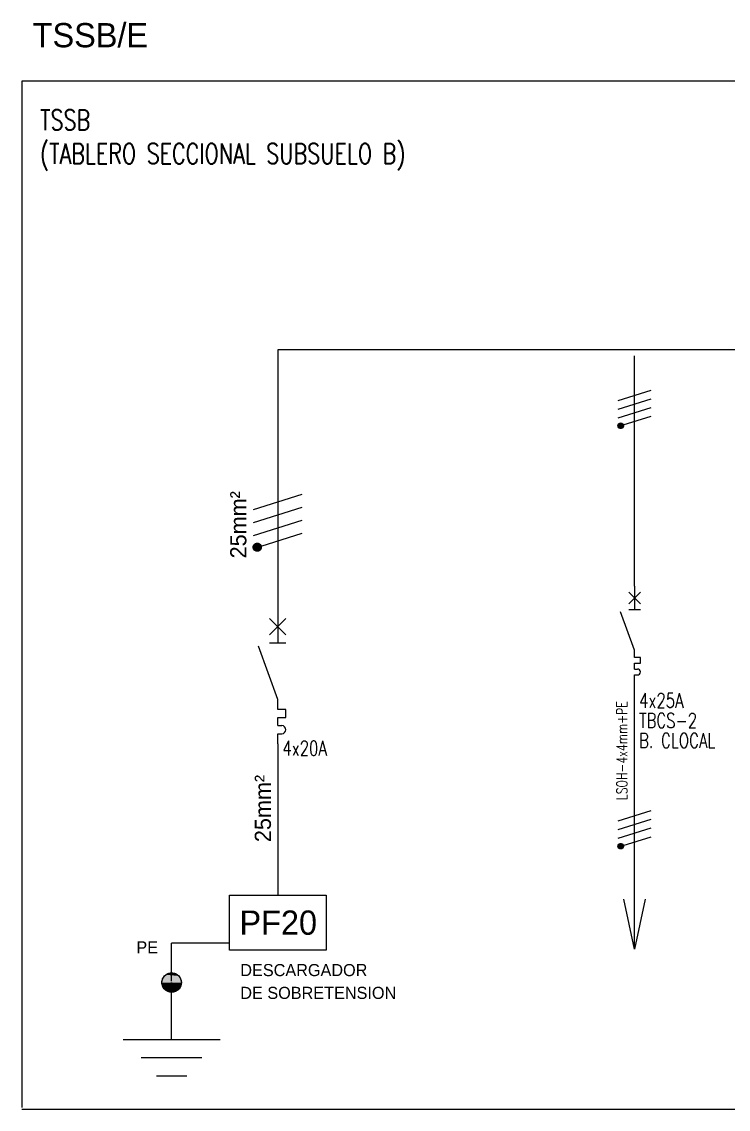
# Model space of a CAD drawing. Extents: x 3690.7 to 3721, y 1335.9 to 1350.7.
# Drawn here: x 3690.7 to 3699.43, y 1335.9 to 1349.35 of the extents above; entities that cross this region are included whole.
import ezdxf
from ezdxf.enums import TextEntityAlignment as Align

# ---------------------------------------------------------------- set-up
doc = ezdxf.new("R2010")
doc.units = 0
doc.linetypes.add('OCJ-ESQUEMAS_UNIFILARES-C0', pattern=[7.1, 5, -1, 0.1, -1])
doc.linetypes.add('OCJ-ESQUEMAS_UNIFILARES-CO', pattern=[19.05, 12.7, -6.35])
doc.layers.get('0').update_dxf_attribs({"linetype": 'CONTINUOUS'})
for name, color, linetype in [('OCJ-ESQUEMAS_UNIFILARES-C0', 170, 'CONTINUOUS'), ('OCJ-ESQUEMAS_UNIFILARES-C1', 4, 'CONTINUOUS'), ('OCJ-ESQUEMAS_UNIFILARES-C2', 10, 'CONTINUOUS'), ('OCJ-ESQUEMAS_UNIFILARES-C3', 4, 'CONTINUOUS'), ('OCJ-ESQUEMAS_UNIFILARES-C4', 1, 'CONTINUOUS'), ('OCJ-ESQUEMAS_UNIFILARES-C5', 80, 'CONTINUOUS'), ('OCJ-ESQUEMAS_UNIFILARES-C6', 10, 'CONTINUOUS'), ('OCJ-ESQUEMAS_UNIFILARES-CO', 7, 'CONTINUOUS')]:
    doc.layers.add(name, color=color, linetype=linetype)
doc.styles.add('OCJ-ESQUEMAS_UNIFILARES-C0', font='txt', dxfattribs={"height": 0.2})
doc.styles.add('OCJ-ESQUEMAS_UNIFILARES-C1', font='txt', dxfattribs={"width": 0.7})
doc.styles.add('OCJ-ESQUEMAS_UNIFILARES-CO', font='ROMANS.SHX', dxfattribs={"width": 0.75, "height": 0.175})

# ---------------------------------------------------------------- blocks, each defined once
blk = doc.blocks.new('OCJ-ESQUEMAS_UNIFILARES-C1')
at = {"layer": 'OCJ-ESQUEMAS_UNIFILARES-C0'}
for p, q in [((0, 0.225), (0.05, 0.225)), ((0, 0.125), (0.05, 0.125))]:
    blk.add_line(p, q, dxfattribs=at)
for points in [[(0, 1.65), (0, 1.25)], [(-0.1, 1.55), (0.1, 1.35)], [(-0.1, 1.35), (0.1, 1.55)], [(-0.1, 1.25), (0.1, 1.25)], [(0, 0.55), (-0.239, 1.208)], [(0, 0.425), (0, 0.55)], [(0, 0.325), (0.1, 0.325), (0.1, 0.425), (0, 0.425)], [(0, 0.225), (0, 0.325)], [(0, 0), (0, 0.125)]]:
    blk.add_lwpolyline(points, dxfattribs=at)
blk.add_arc((0.05, 0.175), 0.05, 270, 90, dxfattribs=at)
blk = doc.blocks.new('*U9')
at = {"layer": 'OCJ-ESQUEMAS_UNIFILARES-C5', "linetype": 'CONTINUOUS'}
for p, q in [((3692.462, 1337.544), (3692.478, 1337.559)), ((3692.478, 1337.559), (3692.497, 1337.571)), ((3692.497, 1337.571), (3692.518, 1337.579)), ((3692.518, 1337.579), (3692.539, 1337.583)), ((3692.562, 1337.583), (3692.583, 1337.579)), ((3692.583, 1337.579), (3692.604, 1337.571)), ((3692.604, 1337.571), (3692.623, 1337.559)), ((3692.623, 1337.559), (3692.639, 1337.544)), ((3692.431, 1337.463), (3692.433, 1337.485)), ((3692.432, 1337.442), (3692.431, 1337.463)), ((3692.438, 1337.422), (3692.432, 1337.442)), ((3692.433, 1337.485), (3692.439, 1337.507)), ((3692.447, 1337.403), (3692.438, 1337.422)), ((3692.439, 1337.507), (3692.449, 1337.526)), ((3692.449, 1337.526), (3692.462, 1337.544)), ((3692.551, 1337.442), (3692.551, 1337.463)), ((3692.551, 1337.463), (3692.551, 1337.442)), ((3692.551, 1337.422), (3692.551, 1337.442)), ((3692.551, 1337.442), (3692.551, 1337.422)), ((3692.551, 1337.403), (3692.551, 1337.422)), ((3692.551, 1337.422), (3692.551, 1337.403)), ((3692.639, 1337.544), (3692.653, 1337.526)), ((3692.653, 1337.526), (3692.662, 1337.507)), ((3692.663, 1337.422), (3692.654, 1337.403)), ((3692.662, 1337.507), (3692.668, 1337.485)), ((3692.669, 1337.442), (3692.663, 1337.422)), ((3692.668, 1337.485), (3692.671, 1337.463)), ((3692.671, 1337.463), (3692.669, 1337.442)), ((3692.459, 1337.386), (3692.447, 1337.403)), ((3692.473, 1337.371), (3692.459, 1337.386)), ((3692.491, 1337.359), (3692.473, 1337.371)), ((3692.509, 1337.351), (3692.491, 1337.359)), ((3692.53, 1337.345), (3692.509, 1337.351)), ((3692.551, 1337.343), (3692.53, 1337.345)), ((3692.551, 1337.386), (3692.551, 1337.403)), ((3692.551, 1337.403), (3692.551, 1337.386)), ((3692.551, 1337.371), (3692.551, 1337.386)), ((3692.551, 1337.386), (3692.551, 1337.371)), ((3692.551, 1337.359), (3692.551, 1337.371)), ((3692.551, 1337.371), (3692.551, 1337.359)), ((3692.551, 1337.351), (3692.551, 1337.359)), ((3692.551, 1337.359), (3692.551, 1337.351)), ((3692.551, 1337.345), (3692.551, 1337.351)), ((3692.551, 1337.351), (3692.551, 1337.345)), ((3692.551, 1337.345), (3692.551, 1337.343)), ((3692.571, 1337.345), (3692.551, 1337.343)), ((3692.551, 1337.343), (3692.551, 1337.345)), ((3692.592, 1337.351), (3692.571, 1337.345)), ((3692.611, 1337.359), (3692.592, 1337.351)), ((3692.628, 1337.371), (3692.611, 1337.359)), ((3692.642, 1337.386), (3692.628, 1337.371)), ((3692.654, 1337.403), (3692.642, 1337.386))]:
    blk.add_line(p, q, dxfattribs=at)
at = {"layer": 'OCJ-ESQUEMAS_UNIFILARES-C5', "linetype": 'CONTINUOUS', "extrusion": (0, 0, -1)}
for points in [[(-3692.478, 1337.559), (-3692.639, 1337.544), (-3692.462, 1337.544)], [(-3692.497, 1337.571), (-3692.623, 1337.559), (-3692.478, 1337.559)], [(-3692.478, 1337.559), (-3692.623, 1337.559), (-3692.639, 1337.544)], [(-3692.518, 1337.579), (-3692.604, 1337.571), (-3692.497, 1337.571)], [(-3692.497, 1337.571), (-3692.604, 1337.571), (-3692.623, 1337.559)], [(-3692.539, 1337.583), (-3692.583, 1337.579), (-3692.518, 1337.579)], [(-3692.518, 1337.579), (-3692.583, 1337.579), (-3692.604, 1337.571)], [(-3692.539, 1337.583), (-3692.562, 1337.583), (-3692.583, 1337.579)], [(-3692.433, 1337.485), (-3692.671, 1337.463), (-3692.431, 1337.463)], [(-3692.431, 1337.463), (-3692.551, 1337.442), (-3692.432, 1337.442)], [(-3692.431, 1337.463), (-3692.551, 1337.463), (-3692.551, 1337.442)], [(-3692.432, 1337.442), (-3692.551, 1337.422), (-3692.438, 1337.422)], [(-3692.432, 1337.442), (-3692.551, 1337.442), (-3692.551, 1337.422)], [(-3692.439, 1337.507), (-3692.668, 1337.485), (-3692.433, 1337.485)], [(-3692.433, 1337.485), (-3692.668, 1337.485), (-3692.671, 1337.463)], [(-3692.438, 1337.422), (-3692.551, 1337.403), (-3692.447, 1337.403)], [(-3692.438, 1337.422), (-3692.551, 1337.422), (-3692.551, 1337.403)], [(-3692.449, 1337.526), (-3692.662, 1337.507), (-3692.439, 1337.507)], [(-3692.439, 1337.507), (-3692.662, 1337.507), (-3692.668, 1337.485)], [(-3692.462, 1337.544), (-3692.653, 1337.526), (-3692.449, 1337.526)], [(-3692.449, 1337.526), (-3692.653, 1337.526), (-3692.662, 1337.507)], [(-3692.462, 1337.544), (-3692.639, 1337.544), (-3692.653, 1337.526)], [(-3692.551, 1337.463), (-3692.669, 1337.442), (-3692.551, 1337.442)], [(-3692.551, 1337.463), (-3692.671, 1337.463), (-3692.669, 1337.442)], [(-3692.551, 1337.442), (-3692.663, 1337.422), (-3692.551, 1337.422)], [(-3692.551, 1337.442), (-3692.669, 1337.442), (-3692.663, 1337.422)], [(-3692.551, 1337.422), (-3692.654, 1337.403), (-3692.551, 1337.403)], [(-3692.551, 1337.422), (-3692.663, 1337.422), (-3692.654, 1337.403)], [(-3692.447, 1337.403), (-3692.551, 1337.386), (-3692.459, 1337.386)], [(-3692.447, 1337.403), (-3692.551, 1337.403), (-3692.551, 1337.386)], [(-3692.459, 1337.386), (-3692.551, 1337.371), (-3692.473, 1337.371)], [(-3692.459, 1337.386), (-3692.551, 1337.386), (-3692.551, 1337.371)], [(-3692.473, 1337.371), (-3692.551, 1337.359), (-3692.491, 1337.359)], [(-3692.473, 1337.371), (-3692.551, 1337.371), (-3692.551, 1337.359)], [(-3692.491, 1337.359), (-3692.551, 1337.351), (-3692.509, 1337.351)], [(-3692.491, 1337.359), (-3692.551, 1337.359), (-3692.551, 1337.351)], [(-3692.509, 1337.351), (-3692.551, 1337.345), (-3692.53, 1337.345)], [(-3692.509, 1337.351), (-3692.551, 1337.351), (-3692.551, 1337.345)], [(-3692.53, 1337.345), (-3692.551, 1337.345), (-3692.551, 1337.343)], [(-3692.551, 1337.403), (-3692.642, 1337.386), (-3692.551, 1337.386)], [(-3692.551, 1337.403), (-3692.654, 1337.403), (-3692.642, 1337.386)], [(-3692.551, 1337.386), (-3692.628, 1337.371), (-3692.551, 1337.371)], [(-3692.551, 1337.386), (-3692.642, 1337.386), (-3692.628, 1337.371)], [(-3692.551, 1337.371), (-3692.611, 1337.359), (-3692.551, 1337.359)], [(-3692.551, 1337.371), (-3692.628, 1337.371), (-3692.611, 1337.359)], [(-3692.551, 1337.359), (-3692.592, 1337.351), (-3692.551, 1337.351)], [(-3692.551, 1337.359), (-3692.611, 1337.359), (-3692.592, 1337.351)], [(-3692.551, 1337.351), (-3692.571, 1337.345), (-3692.551, 1337.345)], [(-3692.551, 1337.351), (-3692.592, 1337.351), (-3692.571, 1337.345)], [(-3692.551, 1337.345), (-3692.571, 1337.345), (-3692.551, 1337.343)]]:
    blk.add_solid(points, dxfattribs=at)
blk = doc.blocks.new('*U10')
at = {"layer": 'OCJ-ESQUEMAS_UNIFILARES-C6', "linetype": 'CONTINUOUS'}
for p, q in [((3693.56, 1342.854), (3693.561, 1342.861)), ((3693.56, 1342.852), (3693.56, 1342.854)), ((3693.56, 1342.845), (3693.56, 1342.852)), ((3693.56, 1342.843), (3693.56, 1342.845)), ((3693.561, 1342.836), (3693.56, 1342.843)), ((3693.561, 1342.861), (3693.562, 1342.863)), ((3693.562, 1342.834), (3693.561, 1342.836)), ((3693.562, 1342.863), (3693.564, 1342.87)), ((3693.564, 1342.827), (3693.562, 1342.834)), ((3693.564, 1342.87), (3693.565, 1342.871)), ((3693.565, 1342.825), (3693.564, 1342.827)), ((3693.565, 1342.871), (3693.569, 1342.878)), ((3693.569, 1342.819), (3693.565, 1342.825)), ((3693.569, 1342.878), (3693.57, 1342.879)), ((3693.57, 1342.817), (3693.569, 1342.819)), ((3693.57, 1342.879), (3693.575, 1342.885)), ((3693.575, 1342.812), (3693.57, 1342.817)), ((3693.575, 1342.885), (3693.576, 1342.886)), ((3693.577, 1342.811), (3693.575, 1342.812)), ((3693.576, 1342.886), (3693.583, 1342.89)), ((3693.582, 1342.806), (3693.577, 1342.811)), ((3693.584, 1342.805), (3693.582, 1342.806)), ((3693.583, 1342.89), (3693.584, 1342.891)), ((3693.584, 1342.891), (3693.591, 1342.895)), ((3693.591, 1342.802), (3693.584, 1342.805)), ((3693.591, 1342.895), (3693.592, 1342.895)), ((3693.593, 1342.801), (3693.591, 1342.802)), ((3693.592, 1342.895), (3693.6, 1342.897)), ((3693.6, 1342.897), (3693.601, 1342.898)), ((3693.601, 1342.898), (3693.61, 1342.898)), ((3693.61, 1342.898), (3693.616, 1342.898)), ((3693.616, 1342.898), (3693.62, 1342.897)), ((3693.62, 1342.897), (3693.626, 1342.895)), ((3693.626, 1342.895), (3693.628, 1342.895)), ((3693.628, 1342.802), (3693.627, 1342.801)), ((3693.628, 1342.895), (3693.635, 1342.891)), ((3693.635, 1342.805), (3693.628, 1342.802)), ((3693.635, 1342.891), (3693.637, 1342.89)), ((3693.636, 1342.806), (3693.635, 1342.805)), ((3693.642, 1342.811), (3693.636, 1342.806)), ((3693.637, 1342.89), (3693.642, 1342.886)), ((3693.642, 1342.886), (3693.644, 1342.885)), ((3693.644, 1342.812), (3693.642, 1342.811)), ((3693.644, 1342.885), (3693.649, 1342.879)), ((3693.649, 1342.817), (3693.644, 1342.812)), ((3693.649, 1342.879), (3693.65, 1342.878)), ((3693.65, 1342.819), (3693.649, 1342.817)), ((3693.65, 1342.878), (3693.654, 1342.871)), ((3693.654, 1342.825), (3693.65, 1342.819)), ((3693.654, 1342.871), (3693.655, 1342.87)), ((3693.657, 1342.834), (3693.654, 1342.827)), ((3693.654, 1342.827), (3693.654, 1342.825)), ((3693.655, 1342.87), (3693.657, 1342.863)), ((3693.657, 1342.863), (3693.658, 1342.861)), ((3693.658, 1342.836), (3693.657, 1342.834)), ((3693.658, 1342.861), (3693.659, 1342.854)), ((3693.659, 1342.843), (3693.658, 1342.836)), ((3693.659, 1342.854), (3693.659, 1342.852)), ((3693.659, 1342.852), (3693.659, 1342.845)), ((3693.659, 1342.845), (3693.659, 1342.843)), ((3693.599, 1342.799), (3693.593, 1342.801)), ((3693.602, 1342.799), (3693.599, 1342.799)), ((3693.609, 1342.798), (3693.602, 1342.799)), ((3693.618, 1342.799), (3693.609, 1342.798)), ((3693.619, 1342.799), (3693.618, 1342.799)), ((3693.627, 1342.801), (3693.619, 1342.799))]:
    blk.add_line(p, q, dxfattribs=at)
at = {"layer": 'OCJ-ESQUEMAS_UNIFILARES-C6', "linetype": 'CONTINUOUS', "extrusion": (0, 0, -1)}
for points in [[(-3693.561, 1342.861), (-3693.659, 1342.854), (-3693.56, 1342.854)], [(-3693.56, 1342.854), (-3693.659, 1342.852), (-3693.56, 1342.852)], [(-3693.56, 1342.854), (-3693.659, 1342.854), (-3693.659, 1342.852)], [(-3693.56, 1342.852), (-3693.659, 1342.845), (-3693.56, 1342.845)], [(-3693.56, 1342.852), (-3693.659, 1342.852), (-3693.659, 1342.845)], [(-3693.56, 1342.845), (-3693.659, 1342.843), (-3693.56, 1342.843)], [(-3693.56, 1342.845), (-3693.659, 1342.845), (-3693.659, 1342.843)], [(-3693.56, 1342.843), (-3693.658, 1342.836), (-3693.561, 1342.836)], [(-3693.56, 1342.843), (-3693.659, 1342.843), (-3693.658, 1342.836)], [(-3693.562, 1342.863), (-3693.658, 1342.861), (-3693.561, 1342.861)], [(-3693.561, 1342.861), (-3693.658, 1342.861), (-3693.659, 1342.854)], [(-3693.561, 1342.836), (-3693.657, 1342.834), (-3693.562, 1342.834)], [(-3693.561, 1342.836), (-3693.658, 1342.836), (-3693.657, 1342.834)], [(-3693.564, 1342.87), (-3693.657, 1342.863), (-3693.562, 1342.863)], [(-3693.562, 1342.863), (-3693.657, 1342.863), (-3693.658, 1342.861)], [(-3693.562, 1342.834), (-3693.654, 1342.827), (-3693.564, 1342.827)], [(-3693.562, 1342.834), (-3693.657, 1342.834), (-3693.654, 1342.827)], [(-3693.565, 1342.871), (-3693.655, 1342.87), (-3693.564, 1342.87)], [(-3693.564, 1342.87), (-3693.655, 1342.87), (-3693.657, 1342.863)], [(-3693.564, 1342.827), (-3693.654, 1342.825), (-3693.565, 1342.825)], [(-3693.564, 1342.827), (-3693.654, 1342.827), (-3693.654, 1342.825)], [(-3693.569, 1342.878), (-3693.654, 1342.871), (-3693.565, 1342.871)], [(-3693.565, 1342.871), (-3693.654, 1342.871), (-3693.655, 1342.87)], [(-3693.565, 1342.825), (-3693.65, 1342.819), (-3693.569, 1342.819)], [(-3693.565, 1342.825), (-3693.654, 1342.825), (-3693.65, 1342.819)], [(-3693.57, 1342.879), (-3693.65, 1342.878), (-3693.569, 1342.878)], [(-3693.569, 1342.878), (-3693.65, 1342.878), (-3693.654, 1342.871)], [(-3693.569, 1342.819), (-3693.649, 1342.817), (-3693.57, 1342.817)], [(-3693.569, 1342.819), (-3693.65, 1342.819), (-3693.649, 1342.817)], [(-3693.575, 1342.885), (-3693.649, 1342.879), (-3693.57, 1342.879)], [(-3693.57, 1342.879), (-3693.649, 1342.879), (-3693.65, 1342.878)], [(-3693.57, 1342.817), (-3693.644, 1342.812), (-3693.575, 1342.812)], [(-3693.57, 1342.817), (-3693.649, 1342.817), (-3693.644, 1342.812)], [(-3693.576, 1342.886), (-3693.644, 1342.885), (-3693.575, 1342.885)], [(-3693.575, 1342.885), (-3693.644, 1342.885), (-3693.649, 1342.879)], [(-3693.575, 1342.812), (-3693.642, 1342.811), (-3693.577, 1342.811)], [(-3693.575, 1342.812), (-3693.644, 1342.812), (-3693.642, 1342.811)], [(-3693.583, 1342.89), (-3693.642, 1342.886), (-3693.576, 1342.886)], [(-3693.576, 1342.886), (-3693.642, 1342.886), (-3693.644, 1342.885)], [(-3693.577, 1342.811), (-3693.636, 1342.806), (-3693.582, 1342.806)], [(-3693.577, 1342.811), (-3693.642, 1342.811), (-3693.636, 1342.806)], [(-3693.582, 1342.806), (-3693.635, 1342.805), (-3693.584, 1342.805)], [(-3693.582, 1342.806), (-3693.636, 1342.806), (-3693.635, 1342.805)], [(-3693.584, 1342.891), (-3693.637, 1342.89), (-3693.583, 1342.89)], [(-3693.583, 1342.89), (-3693.637, 1342.89), (-3693.642, 1342.886)], [(-3693.591, 1342.895), (-3693.635, 1342.891), (-3693.584, 1342.891)], [(-3693.584, 1342.891), (-3693.635, 1342.891), (-3693.637, 1342.89)], [(-3693.584, 1342.805), (-3693.628, 1342.802), (-3693.591, 1342.802)], [(-3693.584, 1342.805), (-3693.635, 1342.805), (-3693.628, 1342.802)], [(-3693.592, 1342.895), (-3693.628, 1342.895), (-3693.591, 1342.895)], [(-3693.591, 1342.895), (-3693.628, 1342.895), (-3693.635, 1342.891)], [(-3693.591, 1342.802), (-3693.627, 1342.801), (-3693.593, 1342.801)], [(-3693.591, 1342.802), (-3693.628, 1342.802), (-3693.627, 1342.801)], [(-3693.6, 1342.897), (-3693.626, 1342.895), (-3693.592, 1342.895)], [(-3693.592, 1342.895), (-3693.626, 1342.895), (-3693.628, 1342.895)], [(-3693.601, 1342.898), (-3693.62, 1342.897), (-3693.6, 1342.897)], [(-3693.6, 1342.897), (-3693.62, 1342.897), (-3693.626, 1342.895)], [(-3693.61, 1342.898), (-3693.616, 1342.898), (-3693.601, 1342.898)], [(-3693.601, 1342.898), (-3693.616, 1342.898), (-3693.62, 1342.897)], [(-3693.593, 1342.801), (-3693.619, 1342.799), (-3693.599, 1342.799)], [(-3693.593, 1342.801), (-3693.627, 1342.801), (-3693.619, 1342.799)], [(-3693.599, 1342.799), (-3693.618, 1342.799), (-3693.602, 1342.799)], [(-3693.599, 1342.799), (-3693.619, 1342.799), (-3693.618, 1342.799)], [(-3693.602, 1342.799), (-3693.618, 1342.799), (-3693.609, 1342.798)]]:
    blk.add_solid(points, dxfattribs=at)
blk = doc.blocks.new('OCJ-ESQUEMAS_UNIFILARES-CO')
for p, q in [((0, -1.013), (0.045, -1.013)), ((0, -1.103), (0.045, -1.103))]:
    blk.add_line(p, q)
for points in [[(-0.09, 0.177), (0.09, -0.003)], [(-0.09, -0.003), (0.09, 0.177)], [(0, 0.267), (0, -0.093)], [(0, -0.72), (-0.215, -0.128)], [(-0.09, -0.093), (0.09, -0.093)], [(0, -0.833), (0, -0.72)], [(0, -0.923), (0.09, -0.923), (0.09, -0.833), (0, -0.833)], [(0, -1.013), (0, -0.923)], [(0, -1.215), (0, -1.103)]]:
    blk.add_lwpolyline(points)
blk.add_arc((0.045, -1.058), 0.045, 270, 90)
blk = doc.blocks.new('*U11')
at = {"layer": 'OCJ-ESQUEMAS_UNIFILARES-C2', "linetype": 'CONTINUOUS'}
for p, q in [((3698.07, 1344.353), (3698.071, 1344.356)), ((3698.07, 1344.349), (3698.07, 1344.353)), ((3698.071, 1344.347), (3698.07, 1344.349)), ((3698.071, 1344.359), (3698.072, 1344.362)), ((3698.071, 1344.356), (3698.071, 1344.359)), ((3698.071, 1344.343), (3698.071, 1344.347)), ((3698.072, 1344.341), (3698.071, 1344.343)), ((3698.072, 1344.362), (3698.074, 1344.365)), ((3698.073, 1344.337), (3698.072, 1344.341)), ((3698.074, 1344.335), (3698.073, 1344.337)), ((3698.074, 1344.365), (3698.075, 1344.368)), ((3698.077, 1344.331), (3698.074, 1344.335)), ((3698.075, 1344.368), (3698.077, 1344.371)), ((3698.077, 1344.371), (3698.079, 1344.374)), ((3698.078, 1344.33), (3698.077, 1344.331)), ((3698.081, 1344.326), (3698.078, 1344.33)), ((3698.079, 1344.374), (3698.081, 1344.376)), ((3698.081, 1344.376), (3698.084, 1344.378)), ((3698.082, 1344.325), (3698.081, 1344.326)), ((3698.086, 1344.322), (3698.082, 1344.325)), ((3698.084, 1344.378), (3698.087, 1344.38)), ((3698.087, 1344.322), (3698.086, 1344.322)), ((3698.087, 1344.38), (3698.09, 1344.381)), ((3698.091, 1344.32), (3698.087, 1344.322)), ((3698.09, 1344.381), (3698.093, 1344.382)), ((3698.093, 1344.319), (3698.091, 1344.32)), ((3698.093, 1344.382), (3698.096, 1344.384)), ((3698.097, 1344.318), (3698.093, 1344.319)), ((3698.096, 1344.384), (3698.1, 1344.384)), ((3698.099, 1344.318), (3698.097, 1344.318)), ((3698.103, 1344.317), (3698.099, 1344.318)), ((3698.1, 1344.384), (3698.103, 1344.385)), ((3698.103, 1344.385), (3698.109, 1344.384)), ((3698.11, 1344.318), (3698.103, 1344.317)), ((3698.109, 1344.384), (3698.111, 1344.384)), ((3698.116, 1344.319), (3698.11, 1344.318)), ((3698.11, 1344.318), (3698.11, 1344.318)), ((3698.111, 1344.384), (3698.116, 1344.382)), ((3698.116, 1344.382), (3698.118, 1344.381)), ((3698.117, 1344.32), (3698.116, 1344.319)), ((3698.121, 1344.322), (3698.117, 1344.32)), ((3698.118, 1344.381), (3698.122, 1344.38)), ((3698.122, 1344.322), (3698.121, 1344.322)), ((3698.122, 1344.38), (3698.124, 1344.378)), ((3698.126, 1344.325), (3698.122, 1344.322)), ((3698.124, 1344.378), (3698.127, 1344.376)), ((3698.127, 1344.326), (3698.126, 1344.325)), ((3698.127, 1344.376), (3698.129, 1344.374)), ((3698.13, 1344.33), (3698.127, 1344.326)), ((3698.129, 1344.374), (3698.131, 1344.371)), ((3698.131, 1344.331), (3698.13, 1344.33)), ((3698.131, 1344.371), (3698.133, 1344.368)), ((3698.134, 1344.335), (3698.131, 1344.331)), ((3698.133, 1344.368), (3698.134, 1344.365)), ((3698.134, 1344.365), (3698.135, 1344.362)), ((3698.136, 1344.341), (3698.134, 1344.337)), ((3698.134, 1344.337), (3698.134, 1344.335)), ((3698.135, 1344.362), (3698.137, 1344.359)), ((3698.137, 1344.343), (3698.136, 1344.341)), ((3698.137, 1344.359), (3698.137, 1344.356)), ((3698.137, 1344.356), (3698.138, 1344.353)), ((3698.138, 1344.349), (3698.137, 1344.347)), ((3698.137, 1344.347), (3698.137, 1344.343)), ((3698.138, 1344.353), (3698.138, 1344.349))]:
    blk.add_line(p, q, dxfattribs=at)
at = {"layer": 'OCJ-ESQUEMAS_UNIFILARES-C2', "linetype": 'CONTINUOUS', "extrusion": (0, 0, -1)}
for points in [[(-3698.071, 1344.356), (-3698.138, 1344.353), (-3698.07, 1344.353)], [(-3698.07, 1344.353), (-3698.138, 1344.349), (-3698.07, 1344.349)], [(-3698.07, 1344.353), (-3698.138, 1344.353), (-3698.138, 1344.349)], [(-3698.07, 1344.349), (-3698.137, 1344.347), (-3698.071, 1344.347)], [(-3698.07, 1344.349), (-3698.138, 1344.349), (-3698.137, 1344.347)], [(-3698.072, 1344.362), (-3698.137, 1344.359), (-3698.071, 1344.359)], [(-3698.071, 1344.359), (-3698.137, 1344.356), (-3698.071, 1344.356)], [(-3698.071, 1344.359), (-3698.137, 1344.359), (-3698.137, 1344.356)], [(-3698.071, 1344.356), (-3698.137, 1344.356), (-3698.138, 1344.353)], [(-3698.071, 1344.347), (-3698.137, 1344.343), (-3698.071, 1344.343)], [(-3698.071, 1344.347), (-3698.137, 1344.347), (-3698.137, 1344.343)], [(-3698.071, 1344.343), (-3698.136, 1344.341), (-3698.072, 1344.341)], [(-3698.071, 1344.343), (-3698.137, 1344.343), (-3698.136, 1344.341)], [(-3698.074, 1344.365), (-3698.135, 1344.362), (-3698.072, 1344.362)], [(-3698.072, 1344.362), (-3698.135, 1344.362), (-3698.137, 1344.359)], [(-3698.072, 1344.341), (-3698.134, 1344.337), (-3698.073, 1344.337)], [(-3698.072, 1344.341), (-3698.136, 1344.341), (-3698.134, 1344.337)], [(-3698.073, 1344.337), (-3698.134, 1344.335), (-3698.074, 1344.335)], [(-3698.073, 1344.337), (-3698.134, 1344.337), (-3698.134, 1344.335)], [(-3698.075, 1344.368), (-3698.134, 1344.365), (-3698.074, 1344.365)], [(-3698.074, 1344.365), (-3698.134, 1344.365), (-3698.135, 1344.362)], [(-3698.074, 1344.335), (-3698.131, 1344.331), (-3698.077, 1344.331)], [(-3698.074, 1344.335), (-3698.134, 1344.335), (-3698.131, 1344.331)], [(-3698.077, 1344.371), (-3698.133, 1344.368), (-3698.075, 1344.368)], [(-3698.075, 1344.368), (-3698.133, 1344.368), (-3698.134, 1344.365)], [(-3698.079, 1344.374), (-3698.131, 1344.371), (-3698.077, 1344.371)], [(-3698.077, 1344.371), (-3698.131, 1344.371), (-3698.133, 1344.368)], [(-3698.077, 1344.331), (-3698.13, 1344.33), (-3698.078, 1344.33)], [(-3698.077, 1344.331), (-3698.131, 1344.331), (-3698.13, 1344.33)], [(-3698.078, 1344.33), (-3698.127, 1344.326), (-3698.081, 1344.326)], [(-3698.078, 1344.33), (-3698.13, 1344.33), (-3698.127, 1344.326)], [(-3698.081, 1344.376), (-3698.129, 1344.374), (-3698.079, 1344.374)], [(-3698.079, 1344.374), (-3698.129, 1344.374), (-3698.131, 1344.371)], [(-3698.084, 1344.378), (-3698.127, 1344.376), (-3698.081, 1344.376)], [(-3698.081, 1344.376), (-3698.127, 1344.376), (-3698.129, 1344.374)], [(-3698.081, 1344.326), (-3698.126, 1344.325), (-3698.082, 1344.325)], [(-3698.081, 1344.326), (-3698.127, 1344.326), (-3698.126, 1344.325)], [(-3698.082, 1344.325), (-3698.122, 1344.322), (-3698.086, 1344.322)], [(-3698.082, 1344.325), (-3698.126, 1344.325), (-3698.122, 1344.322)], [(-3698.087, 1344.38), (-3698.124, 1344.378), (-3698.084, 1344.378)], [(-3698.084, 1344.378), (-3698.124, 1344.378), (-3698.127, 1344.376)], [(-3698.086, 1344.322), (-3698.121, 1344.322), (-3698.087, 1344.322)], [(-3698.086, 1344.322), (-3698.122, 1344.322), (-3698.121, 1344.322)], [(-3698.09, 1344.381), (-3698.122, 1344.38), (-3698.087, 1344.38)], [(-3698.087, 1344.38), (-3698.122, 1344.38), (-3698.124, 1344.378)], [(-3698.087, 1344.322), (-3698.117, 1344.32), (-3698.091, 1344.32)], [(-3698.087, 1344.322), (-3698.121, 1344.322), (-3698.117, 1344.32)], [(-3698.093, 1344.382), (-3698.118, 1344.381), (-3698.09, 1344.381)], [(-3698.09, 1344.381), (-3698.118, 1344.381), (-3698.122, 1344.38)], [(-3698.091, 1344.32), (-3698.116, 1344.319), (-3698.093, 1344.319)], [(-3698.091, 1344.32), (-3698.117, 1344.32), (-3698.116, 1344.319)], [(-3698.096, 1344.384), (-3698.116, 1344.382), (-3698.093, 1344.382)], [(-3698.093, 1344.382), (-3698.116, 1344.382), (-3698.118, 1344.381)], [(-3698.093, 1344.319), (-3698.11, 1344.318), (-3698.097, 1344.318)], [(-3698.093, 1344.319), (-3698.116, 1344.319), (-3698.11, 1344.318)], [(-3698.1, 1344.384), (-3698.111, 1344.384), (-3698.096, 1344.384)], [(-3698.096, 1344.384), (-3698.111, 1344.384), (-3698.116, 1344.382)], [(-3698.097, 1344.318), (-3698.11, 1344.318), (-3698.099, 1344.318)], [(-3698.097, 1344.318), (-3698.11, 1344.318), (-3698.11, 1344.318)], [(-3698.099, 1344.318), (-3698.11, 1344.318), (-3698.103, 1344.317)], [(-3698.103, 1344.385), (-3698.109, 1344.384), (-3698.1, 1344.384)], [(-3698.1, 1344.384), (-3698.109, 1344.384), (-3698.111, 1344.384)]]:
    blk.add_solid(points, dxfattribs=at)
blk = doc.blocks.new('*U12')
at = {"layer": 'OCJ-ESQUEMAS_UNIFILARES-C2', "linetype": 'CONTINUOUS'}
for p, q in [((3698.077, 1339.169), (3698.079, 1339.172)), ((3698.079, 1339.172), (3698.081, 1339.174)), ((3698.081, 1339.174), (3698.084, 1339.176)), ((3698.084, 1339.176), (3698.087, 1339.178)), ((3698.087, 1339.178), (3698.09, 1339.179)), ((3698.09, 1339.179), (3698.093, 1339.18)), ((3698.093, 1339.18), (3698.096, 1339.182)), ((3698.096, 1339.182), (3698.1, 1339.182)), ((3698.1, 1339.182), (3698.103, 1339.183)), ((3698.103, 1339.183), (3698.109, 1339.182)), ((3698.109, 1339.182), (3698.111, 1339.182)), ((3698.111, 1339.182), (3698.116, 1339.18)), ((3698.116, 1339.18), (3698.118, 1339.179)), ((3698.118, 1339.179), (3698.122, 1339.178)), ((3698.122, 1339.178), (3698.124, 1339.176)), ((3698.124, 1339.176), (3698.127, 1339.174)), ((3698.127, 1339.174), (3698.129, 1339.172)), ((3698.129, 1339.172), (3698.131, 1339.169)), ((3698.07, 1339.151), (3698.071, 1339.154)), ((3698.07, 1339.147), (3698.07, 1339.151)), ((3698.071, 1339.145), (3698.07, 1339.147)), ((3698.071, 1339.157), (3698.072, 1339.16)), ((3698.071, 1339.154), (3698.071, 1339.157)), ((3698.071, 1339.141), (3698.071, 1339.145)), ((3698.072, 1339.139), (3698.071, 1339.141)), ((3698.072, 1339.16), (3698.074, 1339.163)), ((3698.073, 1339.135), (3698.072, 1339.139)), ((3698.074, 1339.133), (3698.073, 1339.135)), ((3698.074, 1339.163), (3698.075, 1339.166)), ((3698.077, 1339.129), (3698.074, 1339.133)), ((3698.075, 1339.166), (3698.077, 1339.169)), ((3698.078, 1339.128), (3698.077, 1339.129)), ((3698.081, 1339.124), (3698.078, 1339.128)), ((3698.082, 1339.123), (3698.081, 1339.124)), ((3698.086, 1339.12), (3698.082, 1339.123)), ((3698.087, 1339.12), (3698.086, 1339.12)), ((3698.091, 1339.118), (3698.087, 1339.12)), ((3698.093, 1339.117), (3698.091, 1339.118)), ((3698.097, 1339.116), (3698.093, 1339.117)), ((3698.099, 1339.116), (3698.097, 1339.116)), ((3698.103, 1339.115), (3698.099, 1339.116)), ((3698.11, 1339.116), (3698.103, 1339.115)), ((3698.116, 1339.117), (3698.11, 1339.116)), ((3698.11, 1339.116), (3698.11, 1339.116)), ((3698.117, 1339.118), (3698.116, 1339.117)), ((3698.121, 1339.12), (3698.117, 1339.118)), ((3698.122, 1339.12), (3698.121, 1339.12)), ((3698.126, 1339.123), (3698.122, 1339.12)), ((3698.127, 1339.124), (3698.126, 1339.123)), ((3698.13, 1339.128), (3698.127, 1339.124)), ((3698.131, 1339.129), (3698.13, 1339.128)), ((3698.131, 1339.169), (3698.133, 1339.166)), ((3698.134, 1339.133), (3698.131, 1339.129)), ((3698.133, 1339.166), (3698.134, 1339.163)), ((3698.134, 1339.163), (3698.135, 1339.16)), ((3698.136, 1339.139), (3698.134, 1339.135)), ((3698.134, 1339.135), (3698.134, 1339.133)), ((3698.135, 1339.16), (3698.137, 1339.157)), ((3698.137, 1339.141), (3698.136, 1339.139)), ((3698.137, 1339.157), (3698.137, 1339.154)), ((3698.137, 1339.154), (3698.138, 1339.151)), ((3698.138, 1339.147), (3698.137, 1339.145)), ((3698.137, 1339.145), (3698.137, 1339.141)), ((3698.138, 1339.151), (3698.138, 1339.147))]:
    blk.add_line(p, q, dxfattribs=at)
at = {"layer": 'OCJ-ESQUEMAS_UNIFILARES-C2', "linetype": 'CONTINUOUS', "extrusion": (0, 0, -1)}
for points in [[(-3698.079, 1339.172), (-3698.131, 1339.169), (-3698.077, 1339.169)], [(-3698.081, 1339.174), (-3698.129, 1339.172), (-3698.079, 1339.172)], [(-3698.079, 1339.172), (-3698.129, 1339.172), (-3698.131, 1339.169)], [(-3698.084, 1339.176), (-3698.127, 1339.174), (-3698.081, 1339.174)], [(-3698.081, 1339.174), (-3698.127, 1339.174), (-3698.129, 1339.172)], [(-3698.087, 1339.178), (-3698.124, 1339.176), (-3698.084, 1339.176)], [(-3698.084, 1339.176), (-3698.124, 1339.176), (-3698.127, 1339.174)], [(-3698.09, 1339.179), (-3698.122, 1339.178), (-3698.087, 1339.178)], [(-3698.087, 1339.178), (-3698.122, 1339.178), (-3698.124, 1339.176)], [(-3698.093, 1339.18), (-3698.118, 1339.179), (-3698.09, 1339.179)], [(-3698.09, 1339.179), (-3698.118, 1339.179), (-3698.122, 1339.178)], [(-3698.096, 1339.182), (-3698.116, 1339.18), (-3698.093, 1339.18)], [(-3698.093, 1339.18), (-3698.116, 1339.18), (-3698.118, 1339.179)], [(-3698.1, 1339.182), (-3698.111, 1339.182), (-3698.096, 1339.182)], [(-3698.096, 1339.182), (-3698.111, 1339.182), (-3698.116, 1339.18)], [(-3698.103, 1339.183), (-3698.109, 1339.182), (-3698.1, 1339.182)], [(-3698.1, 1339.182), (-3698.109, 1339.182), (-3698.111, 1339.182)], [(-3698.071, 1339.154), (-3698.138, 1339.151), (-3698.07, 1339.151)], [(-3698.07, 1339.151), (-3698.138, 1339.147), (-3698.07, 1339.147)], [(-3698.07, 1339.151), (-3698.138, 1339.151), (-3698.138, 1339.147)], [(-3698.07, 1339.147), (-3698.137, 1339.145), (-3698.071, 1339.145)], [(-3698.07, 1339.147), (-3698.138, 1339.147), (-3698.137, 1339.145)], [(-3698.072, 1339.16), (-3698.137, 1339.157), (-3698.071, 1339.157)], [(-3698.071, 1339.157), (-3698.137, 1339.154), (-3698.071, 1339.154)], [(-3698.071, 1339.157), (-3698.137, 1339.157), (-3698.137, 1339.154)], [(-3698.071, 1339.154), (-3698.137, 1339.154), (-3698.138, 1339.151)], [(-3698.071, 1339.145), (-3698.137, 1339.141), (-3698.071, 1339.141)], [(-3698.071, 1339.145), (-3698.137, 1339.145), (-3698.137, 1339.141)], [(-3698.071, 1339.141), (-3698.136, 1339.139), (-3698.072, 1339.139)], [(-3698.071, 1339.141), (-3698.137, 1339.141), (-3698.136, 1339.139)], [(-3698.074, 1339.163), (-3698.135, 1339.16), (-3698.072, 1339.16)], [(-3698.072, 1339.16), (-3698.135, 1339.16), (-3698.137, 1339.157)], [(-3698.072, 1339.139), (-3698.134, 1339.135), (-3698.073, 1339.135)], [(-3698.072, 1339.139), (-3698.136, 1339.139), (-3698.134, 1339.135)], [(-3698.073, 1339.135), (-3698.134, 1339.133), (-3698.074, 1339.133)], [(-3698.073, 1339.135), (-3698.134, 1339.135), (-3698.134, 1339.133)], [(-3698.075, 1339.166), (-3698.134, 1339.163), (-3698.074, 1339.163)], [(-3698.074, 1339.163), (-3698.134, 1339.163), (-3698.135, 1339.16)], [(-3698.074, 1339.133), (-3698.131, 1339.129), (-3698.077, 1339.129)], [(-3698.074, 1339.133), (-3698.134, 1339.133), (-3698.131, 1339.129)], [(-3698.077, 1339.169), (-3698.133, 1339.166), (-3698.075, 1339.166)], [(-3698.075, 1339.166), (-3698.133, 1339.166), (-3698.134, 1339.163)], [(-3698.077, 1339.169), (-3698.131, 1339.169), (-3698.133, 1339.166)], [(-3698.077, 1339.129), (-3698.13, 1339.128), (-3698.078, 1339.128)], [(-3698.077, 1339.129), (-3698.131, 1339.129), (-3698.13, 1339.128)], [(-3698.078, 1339.128), (-3698.127, 1339.124), (-3698.081, 1339.124)], [(-3698.078, 1339.128), (-3698.13, 1339.128), (-3698.127, 1339.124)], [(-3698.081, 1339.124), (-3698.126, 1339.123), (-3698.082, 1339.123)], [(-3698.081, 1339.124), (-3698.127, 1339.124), (-3698.126, 1339.123)], [(-3698.082, 1339.123), (-3698.122, 1339.12), (-3698.086, 1339.12)], [(-3698.082, 1339.123), (-3698.126, 1339.123), (-3698.122, 1339.12)], [(-3698.086, 1339.12), (-3698.121, 1339.12), (-3698.087, 1339.12)], [(-3698.086, 1339.12), (-3698.122, 1339.12), (-3698.121, 1339.12)], [(-3698.087, 1339.12), (-3698.117, 1339.118), (-3698.091, 1339.118)], [(-3698.087, 1339.12), (-3698.121, 1339.12), (-3698.117, 1339.118)], [(-3698.091, 1339.118), (-3698.116, 1339.117), (-3698.093, 1339.117)], [(-3698.091, 1339.118), (-3698.117, 1339.118), (-3698.116, 1339.117)], [(-3698.093, 1339.117), (-3698.11, 1339.116), (-3698.097, 1339.116)], [(-3698.093, 1339.117), (-3698.116, 1339.117), (-3698.11, 1339.116)], [(-3698.097, 1339.116), (-3698.11, 1339.116), (-3698.099, 1339.116)], [(-3698.097, 1339.116), (-3698.11, 1339.116), (-3698.11, 1339.116)], [(-3698.099, 1339.116), (-3698.11, 1339.116), (-3698.103, 1339.115)]]:
    blk.add_solid(points, dxfattribs=at)

msp = doc.modelspace()

# ---------------------------------------------------------------- linework, layer by layer
at = {"layer": 'OCJ-ESQUEMAS_UNIFILARES-C1', "linetype": 'OCJ-ESQUEMAS_UNIFILARES-CO'}
msp.add_lwpolyline([(3690.698, 1335.895), (3720.996, 1335.895), (3720.996, 1348.615), (3690.698, 1348.615)], close=True, dxfattribs=at)
at = {"layer": 'OCJ-ESQUEMAS_UNIFILARES-C2'}
for p, q in [((3698.275, 1342.365), (3698.275, 1345.215)), ((3698.275, 1337.876), (3698.275, 1341.179))]:
    msp.add_line(p, q, dxfattribs=at)
for points in [[(3698.072, 1344.665), (3698.479, 1344.793)], [(3698.072, 1344.557), (3698.479, 1344.685)], [(3698.072, 1344.449), (3698.479, 1344.577)], [(3698.136, 1344.361), (3698.479, 1344.469)], [(3698.072, 1339.463), (3698.479, 1339.591)], [(3698.072, 1339.355), (3698.479, 1339.483)], [(3698.072, 1339.247), (3698.479, 1339.375)], [(3698.136, 1339.159), (3698.479, 1339.267)], [(3698.406, 1338.494), (3698.275, 1337.876), (3698.144, 1338.494)]]:
    msp.add_lwpolyline(points, dxfattribs=at)
at = {"layer": 'OCJ-ESQUEMAS_UNIFILARES-C2', "color": 3}
msp.add_lwpolyline([(3693.265, 1338.545), (3694.462, 1338.545), (3694.462, 1337.863), (3693.265, 1337.863)], close=True, dxfattribs=at)
at = {"layer": 'OCJ-ESQUEMAS_UNIFILARES-C2'}
for centre in [(3698.104, 1344.351), (3698.104, 1339.149)]:
    msp.add_circle(centre, 0.0338, dxfattribs=at)
at = {"layer": 'OCJ-ESQUEMAS_UNIFILARES-C4'}
for p, q in [((3693.863, 1345.289), (3693.863, 1342.066)), ((3717.784, 1345.289), (3693.863, 1345.289)), ((3693.863, 1340.416), (3693.863, 1338.545))]:
    msp.add_line(p, q, dxfattribs=at)
at = {"layer": 'OCJ-ESQUEMAS_UNIFILARES-C5', "linetype": 'OCJ-ESQUEMAS_UNIFILARES-C0'}
for p, q in [((3693.265, 1337.95), (3692.551, 1337.95)), ((3692.551, 1337.48), (3692.551, 1337.95)), ((3692.551, 1336.755), (3692.551, 1337.463)), ((3693.151, 1336.755), (3691.951, 1336.755)), ((3692.926, 1336.53), (3692.176, 1336.53)), ((3692.738, 1336.305), (3692.363, 1336.305))]:
    msp.add_line(p, q, dxfattribs=at)
msp.add_circle((3692.551, 1337.463), 0.12, dxfattribs=at)
msp.add_circle((3692.551, 1337.463), 0.12, dxfattribs=at)
at = {"layer": 'OCJ-ESQUEMAS_UNIFILARES-C6'}
for points in [[(3693.562, 1343.313), (3694.165, 1343.504)], [(3693.562, 1343.153), (3694.165, 1343.344)], [(3693.562, 1342.993), (3694.165, 1343.184)], [(3693.657, 1342.863), (3694.165, 1343.024)]]:
    msp.add_lwpolyline(points, dxfattribs=at)
msp.add_circle((3693.609, 1342.848), 0.05, dxfattribs=at)

# ---------------------------------------------------------------- block references
at = {"layer": 'OCJ-ESQUEMAS_UNIFILARES-C0', "xscale": 0.7999999999999546, "yscale": 0.7999999999999546, "zscale": 0.7999999999999546}
msp.add_blockref('OCJ-ESQUEMAS_UNIFILARES-CO', (3698.275, 1342.151), dxfattribs=at)
at = {"layer": 'OCJ-ESQUEMAS_UNIFILARES-C0'}
msp.add_blockref('OCJ-ESQUEMAS_UNIFILARES-C1', (3693.863, 1340.416), dxfattribs=at)
at = {"layer": 'OCJ-ESQUEMAS_UNIFILARES-C2', "linetype": 'CONTINUOUS'}
for name in ['*U11', '*U12']:
    msp.add_blockref(name, (0, 0), dxfattribs=at)
at = {"layer": 'OCJ-ESQUEMAS_UNIFILARES-C5', "linetype": 'CONTINUOUS'}
msp.add_blockref('*U9', (0, 0), dxfattribs=at)
at = {"layer": 'OCJ-ESQUEMAS_UNIFILARES-C6', "linetype": 'CONTINUOUS'}
msp.add_blockref('*U10', (0, 0), dxfattribs=at)

# ---------------------------------------------------------------- texts
at = {"layer": 'OCJ-ESQUEMAS_UNIFILARES-C3', "style": 'OCJ-ESQUEMAS_UNIFILARES-C1'}
msp.add_text('PF20', height=0.3, dxfattribs=at).set_placement((3693.39, 1338.054))
at = {"layer": 'OCJ-ESQUEMAS_UNIFILARES-CO', "style": 'OCJ-ESQUEMAS_UNIFILARES-C0'}
for s, height, p in [('TSSB/E', 0.3, (3690.833, 1349.033)), ('PE', 0.15, (3692.115, 1337.823)), ('DESCARGADOR ', 0.15, (3693.4, 1337.542)), ('DE SOBRETENSION', 0.15, (3693.4, 1337.26))]:
    msp.add_text(s, height=height, dxfattribs=at).set_placement(p)
at = {"layer": 'OCJ-ESQUEMAS_UNIFILARES-CO', "style": 'OCJ-ESQUEMAS_UNIFILARES-CO', "width": 0.75}
for s, height, p in [('TSSB', 0.25, (3690.924, 1348.009)), ('(TABLERO SECCIONAL SUBSUELO B)', 0.25, (3690.924, 1347.592)), ('4x25A', 0.18, (3698.33, 1340.863)), ('TBCS-2', 0.18, (3698.33, 1340.615)), ('B. CLOCAL', 0.18, (3698.33, 1340.367)), ('4x20A', 0.18, (3693.92, 1340.272))]:
    msp.add_text(s, height=height, dxfattribs=at).set_placement(p)
at = {"layer": 'OCJ-ESQUEMAS_UNIFILARES-CO', "style": 'OCJ-ESQUEMAS_UNIFILARES-C0'}
for p in [(3693.475, 1343.126), (3693.779, 1339.616)]:
    msp.add_text('25mm²', height=0.2, rotation=90, dxfattribs=at).set_placement(p, align=Align.CENTER)
at = {"layer": 'OCJ-ESQUEMAS_UNIFILARES-CO', "style": 'OCJ-ESQUEMAS_UNIFILARES-CO', "width": 0.75}
msp.add_text('LSOH-4x4mm+PE', height=0.13125, rotation=90, dxfattribs=at).set_placement((3698.184, 1340.331), align=Align.CENTER)

doc.saveas('drawing.dxf')
